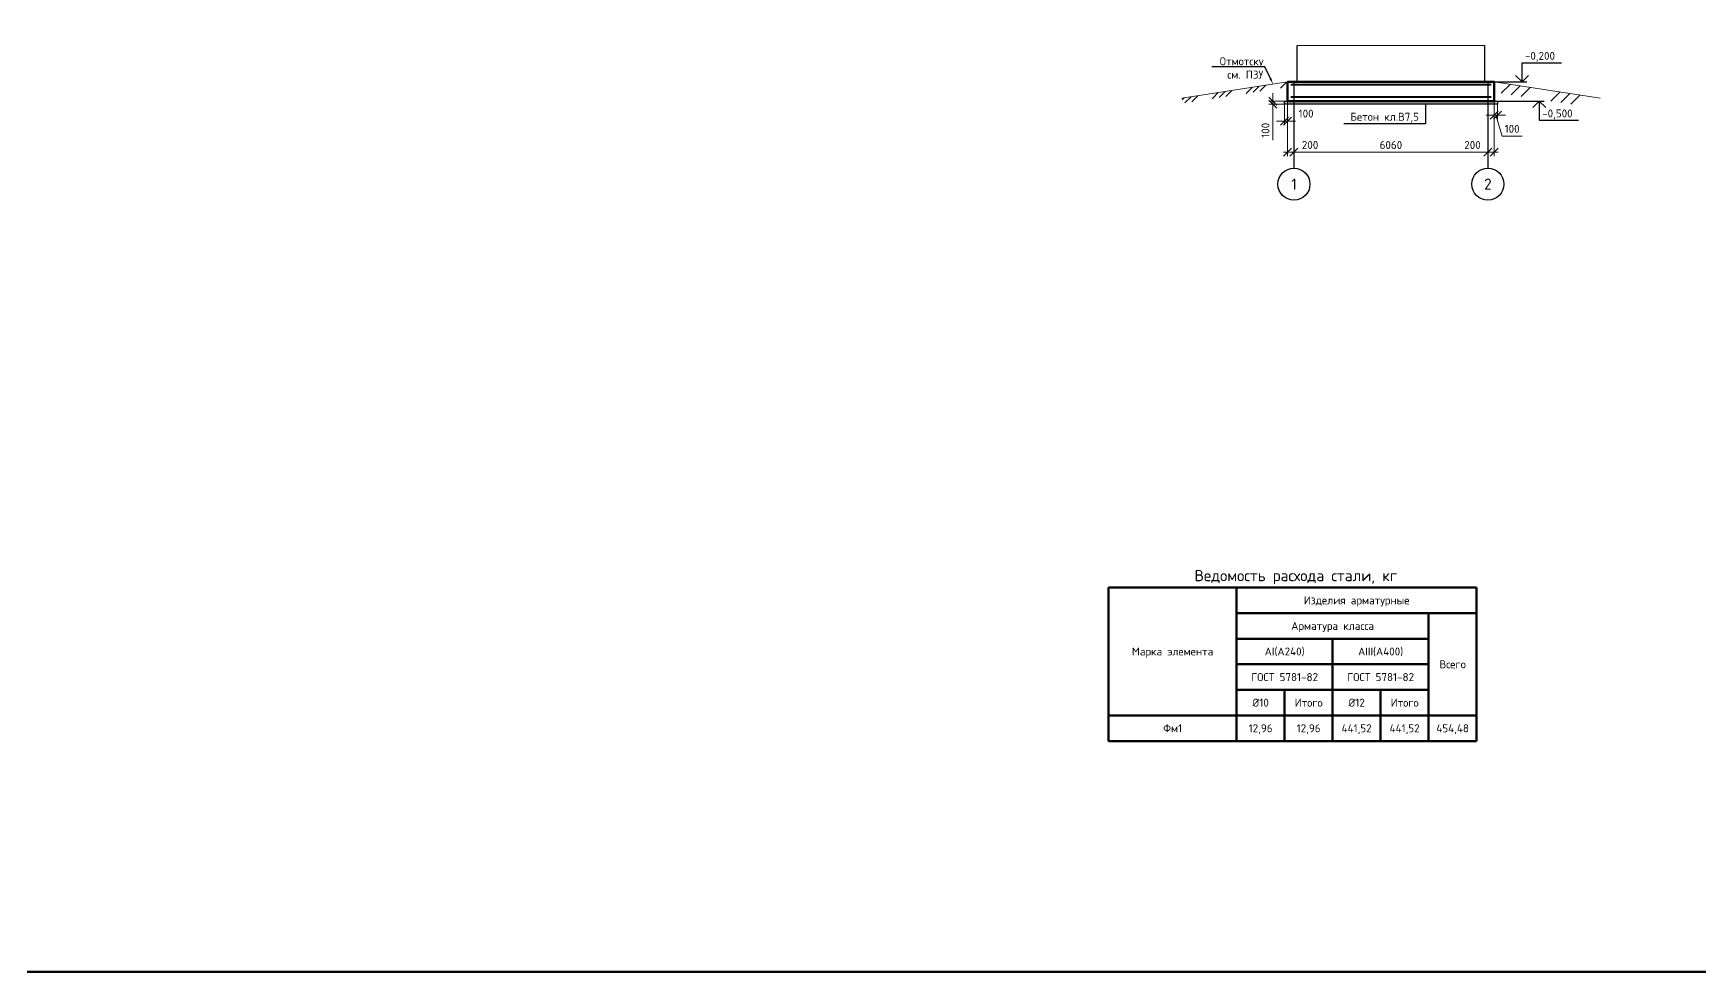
# Model space of a CAD drawing. Header units: millimetres. Extents: x 4809432 to 4960413, y -1122535 to -1055925.
# Drawn here: x 4854214 to 4906286, y -1122535 to -1093203 of the extents above; entities that cross this region are included whole.
import ezdxf
from ezdxf import colors
from ezdxf.entities.mleader import LeaderData, LeaderLine
from ezdxf.enums import TextEntityAlignment as Align
from ezdxf.math import Vec2, Vec3

# ---------------------------------------------------------------- set-up
doc = ezdxf.new("R2010")
doc.units = ezdxf.units.MM
doc.linetypes.add('ГОСТ 2.303 5', pattern=[24, 20, -1.5, 1, -1.5])
doc.layers.get('Defpoints').update_dxf_attribs({"color": 3})
for name, color, linetype, lineweight in [('АРМАТУРА2', 7, 'Continuous', 40), ('второстепенные', 7, 'Continuous', 25), ('выноска', 7, 'Continuous', 18), ('СПДС_ВЫНОСКИ', 7, 'Continuous', 18), ('СПДС_РАЗМЕРЫ', 7, 'Continuous', 18), ('СПДС_СИМВОЛЫ', 7, 'Continuous', 25), ('СПДС_ТАБЛИЦЫ', 7, 'Continuous', 25), ('текст', 7, 'Continuous', 20), ('Фундамент', 7, 'Continuous', 53), ('штриховка', 7, 'Continuous', 9)]:
    doc.layers.add(name, color=color, linetype=linetype, lineweight=lineweight)
doc.layers.add('СПДС_Оси', color=7, linetype='ГОСТ 2.303 5')
doc.styles.add('ISOCPEUR', font='isocpeur.ttf')
doc.styles.add('ВНИПИТЕКСТ', font='isocpeui.ttf')
doc.styles.add('ГОСТ 2.304', font='isocpeur.ttf')
doc.dimstyles.new('СПДС$0', dxfattribs={"dimscale": 100, "dimtxt": 2.5, "dimasz": 2.5, "dimexe": 1.25, "dimexo": 0.004, "dimgap": 1, "dimtad": 1, "dimdec": 0, "dimtxsty": 'ВНИПИТЕКСТ', "dimblk": 'OBLIQUE', "dimcen": 0, "dimdle": 1.25, "dimclrd": 256, "dimclre": 256, "dimclrt": 256, "dimadec": 0, "dimazin": 2, "dimtfac": 1, "dimtdec": 0, "dimtmove": 1, "dimatfit": 3, "dimldrblk": 'NONE', "dimfxl": 1, "dimlwd": -1, "dimlwe": -1, "dimarcsym": 0})

# ---------------------------------------------------------------- blocks, each defined once
blk = doc.blocks.new('_Oblique')
at = {"color": 0, "linetype": 'ByBlock', "lineweight": -2}
blk.add_line((-0.5, -0.5), (0.5, 0.5), dxfattribs=at)
blk = doc.blocks.new('*D3')
at = {"layer": 'Defpoints', "color": 0, "linetype": 'Continuous', "ltscale": 0.166667, "transparency": 16777216}
for p in [(4893408, -1095543), (4893608, -1096568), (4893608, -1096919)]:
    blk.add_point(p, dxfattribs=at)
at = {"layer": 'СПДС_РАЗМЕРЫ', "linetype": 'Continuous', "ltscale": 0.166667, "transparency": 16777216}
for p, q in [((4893408, -1095543), (4893408, -1097044)), ((4893608, -1096568), (4893608, -1097044)), ((4893283, -1096919), (4893733, -1096919))]:
    blk.add_line(p, q, dxfattribs=at)
at = {"layer": 'СПДС_РАЗМЕРЫ', "linetype": 'Continuous', "ltscale": 0.166667, "transparency": 16777216, "xscale": 250, "yscale": 250, "zscale": 250, "rotation": 180}
blk.add_blockref('_Oblique', (4893408, -1096919), dxfattribs=at)
at = {"layer": 'СПДС_РАЗМЕРЫ', "linetype": 'Continuous', "ltscale": 0.166667, "transparency": 16777216, "xscale": 250, "yscale": 250, "zscale": 250}
blk.add_blockref('_Oblique', (4893608, -1096919), dxfattribs=at)
at = {"layer": 'СПДС_РАЗМЕРЫ', "linetype": 'Continuous', "ltscale": 0.166667, "transparency": 16777216, "insert": (4894111, -1096694), "char_height": 250, "attachment_point": 5, "style": 'ISOCPEUR'}
blk.add_mtext('200', dxfattribs=at)
blk = doc.blocks.new('_NONE')
blk = doc.blocks.new('*D4')
at = {"layer": 'Defpoints', "color": 0, "linetype": 'Continuous', "ltscale": 0.166667, "transparency": 16777216}
for p in [(4893608, -1096568), (4899668, -1096309), (4899668, -1096919)]:
    blk.add_point(p, dxfattribs=at)
at = {"layer": 'СПДС_РАЗМЕРЫ', "linetype": 'Continuous', "ltscale": 0.166667, "transparency": 16777216}
for p, q in [((4893608, -1096568), (4893608, -1097044)), ((4899668, -1096309), (4899668, -1097044)), ((4893483, -1096919), (4899793, -1096919))]:
    blk.add_line(p, q, dxfattribs=at)
at = {"layer": 'СПДС_РАЗМЕРЫ', "linetype": 'Continuous', "ltscale": 0.166667, "transparency": 16777216, "xscale": 250, "yscale": 250, "zscale": 250, "rotation": 180}
blk.add_blockref('_Oblique', (4893608, -1096919), dxfattribs=at)
at = {"layer": 'СПДС_РАЗМЕРЫ', "linetype": 'Continuous', "ltscale": 0.166667, "transparency": 16777216, "xscale": 250, "yscale": 250, "zscale": 250}
blk.add_blockref('_Oblique', (4899668, -1096919), dxfattribs=at)
at = {"layer": 'СПДС_РАЗМЕРЫ', "linetype": 'Continuous', "ltscale": 0.166667, "transparency": 16777216, "insert": (4896638, -1096694), "char_height": 250, "attachment_point": 5, "style": 'ISOCPEUR'}
blk.add_mtext('6060', dxfattribs=at)
blk = doc.blocks.new('*D5')
at = {"layer": 'Defpoints', "color": 0, "linetype": 'Continuous', "ltscale": 0.166667, "transparency": 16777216}
for p in [(4899868, -1095543), (4899668, -1096309), (4899868, -1096919)]:
    blk.add_point(p, dxfattribs=at)
at = {"layer": 'СПДС_РАЗМЕРЫ', "linetype": 'Continuous', "ltscale": 0.166667, "transparency": 16777216}
for p, q in [((4899868, -1095543), (4899868, -1097044)), ((4899668, -1096309), (4899668, -1097044)), ((4899543, -1096919), (4899993, -1096919))]:
    blk.add_line(p, q, dxfattribs=at)
at = {"layer": 'СПДС_РАЗМЕРЫ', "linetype": 'Continuous', "ltscale": 0.166667, "transparency": 16777216, "xscale": 250, "yscale": 250, "zscale": 250, "rotation": 180}
blk.add_blockref('_Oblique', (4899668, -1096919), dxfattribs=at)
at = {"layer": 'СПДС_РАЗМЕРЫ', "linetype": 'Continuous', "ltscale": 0.166667, "transparency": 16777216, "xscale": 250, "yscale": 250, "zscale": 250}
blk.add_blockref('_Oblique', (4899868, -1096919), dxfattribs=at)
at = {"layer": 'СПДС_РАЗМЕРЫ', "linetype": 'Continuous', "ltscale": 0.166667, "transparency": 16777216, "insert": (4899187, -1096694), "char_height": 250, "attachment_point": 5, "style": 'ISOCPEUR'}
blk.add_mtext('200', dxfattribs=at)
blk = doc.blocks.new('*D20')
at = {"layer": 'Defpoints', "color": 0, "linetype": 'Continuous', "ltscale": 0.166667, "transparency": 16777216}
for p in [(4892943, -1095423), (4893308, -1095323), (4893308, -1095423)]:
    blk.add_point(p, dxfattribs=at)
at = {"layer": 'СПДС_РАЗМЕРЫ', "linetype": 'Continuous', "ltscale": 0.166667, "transparency": 16777216}
for p, q in [((4892943, -1095323), (4892943, -1095073)), ((4893308, -1095323), (4892818, -1095323)), ((4893308, -1095423), (4892818, -1095423)), ((4892943, -1095323), (4892943, -1095423)), ((4892943, -1095423), (4892943, -1096548))]:
    blk.add_line(p, q, dxfattribs=at)
at = {"layer": 'СПДС_РАЗМЕРЫ', "linetype": 'Continuous', "ltscale": 0.166667, "transparency": 16777216, "xscale": 250, "yscale": 250, "zscale": 250}
for p, rotation in [((4892943, -1095323), 270), ((4892943, -1095423), 90)]:
    blk.add_blockref('_Oblique', p, dxfattribs=dict(at, rotation=rotation))
at = {"layer": 'СПДС_РАЗМЕРЫ', "linetype": 'Continuous', "ltscale": 0.166667, "transparency": 16777216, "insert": (4892718, -1096235), "char_height": 250, "attachment_point": 5, "rotation": 90, "style": 'ISOCPEUR'}
blk.add_mtext('100', dxfattribs=at)
blk = doc.blocks.new('*D21')
at = {"layer": 'Defpoints', "color": 0, "linetype": 'Continuous', "ltscale": 0.166667, "transparency": 16777216}
for p in [(4893308, -1095423), (4893408, -1095323), (4893408, -1095950)]:
    blk.add_point(p, dxfattribs=at)
at = {"layer": 'СПДС_РАЗМЕРЫ', "linetype": 'Continuous', "ltscale": 0.166667, "transparency": 16777216}
for p, q in [((4893308, -1095423), (4893308, -1096075)), ((4893408, -1095323), (4893408, -1096075)), ((4893308, -1095950), (4893058, -1095950)), ((4893308, -1095950), (4893408, -1095950)), ((4893408, -1095950), (4893658, -1095950))]:
    blk.add_line(p, q, dxfattribs=at)
at = {"layer": 'СПДС_РАЗМЕРЫ', "linetype": 'Continuous', "ltscale": 0.166667, "transparency": 16777216, "xscale": 250, "yscale": 250, "zscale": 250}
blk.add_blockref('_Oblique', (4893308, -1095950), dxfattribs=at)
at = {"layer": 'СПДС_РАЗМЕРЫ', "linetype": 'Continuous', "ltscale": 0.166667, "transparency": 16777216, "xscale": 250, "yscale": 250, "zscale": 250, "rotation": 180}
blk.add_blockref('_Oblique', (4893408, -1095950), dxfattribs=at)
at = {"layer": 'СПДС_РАЗМЕРЫ', "linetype": 'Continuous', "ltscale": 0.166667, "transparency": 16777216, "insert": (4893988, -1095712), "char_height": 250, "attachment_point": 5, "style": 'ISOCPEUR'}
blk.add_mtext('100', dxfattribs=at)
blk = doc.blocks.new('*D22')
at = {"layer": 'Defpoints', "color": 0, "linetype": 'Continuous', "ltscale": 0.166667, "transparency": 16777216}
for p in [(4899868, -1095323), (4899968, -1095323), (4899968, -1095764)]:
    blk.add_point(p, dxfattribs=at)
at = {"layer": 'СПДС_РАЗМЕРЫ', "linetype": 'Continuous', "ltscale": 0.166667, "transparency": 16777216}
for p, q in [((4899868, -1095323), (4899868, -1095889)), ((4899968, -1095323), (4899968, -1095889)), ((4899868, -1095764), (4899618, -1095764)), ((4899868, -1095764), (4899968, -1095764)), ((4899868, -1095764), (4899968, -1095764)), ((4899918, -1095764), (4900113, -1096414)), ((4899968, -1095764), (4900218, -1095764)), ((4900113, -1096414), (4900738, -1096414))]:
    blk.add_line(p, q, dxfattribs=at)
at = {"layer": 'СПДС_РАЗМЕРЫ', "linetype": 'Continuous', "ltscale": 0.166667, "transparency": 16777216, "xscale": 250, "yscale": 250, "zscale": 250}
blk.add_blockref('_Oblique', (4899868, -1095764), dxfattribs=at)
at = {"layer": 'СПДС_РАЗМЕРЫ', "linetype": 'Continuous', "ltscale": 0.166667, "transparency": 16777216, "xscale": 250, "yscale": 250, "zscale": 250, "rotation": 180}
blk.add_blockref('_Oblique', (4899968, -1095764), dxfattribs=at)
at = {"layer": 'СПДС_РАЗМЕРЫ', "linetype": 'Continuous', "ltscale": 0.166667, "transparency": 16777216, "insert": (4900426, -1096189), "char_height": 250, "attachment_point": 5, "style": 'ISOCPEUR'}
blk.add_mtext('100', dxfattribs=at)

msp = doc.modelspace()

# ---------------------------------------------------------------- hatches: boundary and pattern name
at = {"layer": 'штриховка', "linetype": 'Continuous', "ltscale": 0.033333}
h = msp.add_hatch(dxfattribs=at)
h.set_pattern_fill('GROUNDBORDER', color=256, scale=40, style=0, pattern_type=2)
h.set_pattern_definition([(45, (4899608.33, -1095690.9), (-450, 450), []), (45, (4899788.33, -1095690.9), (-450, 450), []), (45, (4899068.33, -1095690.9), (-450, 450), [])])
h.paths.add_polyline_path([(4890103.5, -1095232.2), (4893408.3, -1094722.7), (4893408.3, -1094880.8), (4890127.8, -1095390.3)])
at = {"layer": 'штриховка', "linetype": 'Continuous', "ltscale": 0.066667}
h = msp.add_hatch(dxfattribs=at)
h.set_pattern_fill('GROUNDBORDER', color=256, scale=80, style=0, pattern_type=2)
h.set_pattern_definition([(45, (4899468.3, -1095690.9), (-900, 900), []), (45, (4899828.3, -1095690.9), (-900, 900), []), (45, (4898388.3, -1095690.9), (-900, 900), [])])
h.paths.add_polyline_path([(4903173.2, -1095232.2), (4899868.3, -1094722.7), (4899868.3, -1094722.7), (4899819.6, -1095038.9), (4903124.5, -1095548.4)], flags=0)
at = {"layer": 'штриховка', "ltscale": 0.083333}
h = msp.add_hatch(dxfattribs=at)
h.set_pattern_fill('БЕТОННАЯ ПОДГОТОВКА', color=256, scale=60, pattern_type=2)
h.set_pattern_definition([(45, (4899598.33, -1095600.93), (0, 600), [84.84, -169.68, 42.42, -254.58, 84.84, -212.168]), (135, (4899988.33, -1095570.93), (-600, 0), [84.84, -127.26, 42.42, -212.16, 84.84, -297.008]), (63.435, (4899508.33, -1095690.93), (3e-08, 600), [67.08, -268.32, 67.08, -268.34, 0, 0]), (116.565, (4899508.33, -1095690.93), (-2e-07, 600), [67.08, -268.32, 67.08, -268.34, 0, 0]), (0, (4899508.33, -1095630.93), (0, 600), [30, -240, 60, -240, 30, 0]), (0, (4899508.33, -1095540.93), (0, 600), [-90, 60, -240, 0, -210, 0]), (0, (4899508.33, -1095510.93), (0, 600), [-240, 0, -180, 60, -120, 0]), (0, (4899508.33, -1095420.93), (0, 600), [-120, 0, -150, 60, -270, 0]), (0, (4899508.33, -1095330.93), (0, 600), [-120, 60, -240, 60, -120, 0]), (0, (4899508.33, -1095180.93), (0, 600), [-90, 60, -120, 0, -330, 0]), (0, (4899508.33, -1095150.93), (0, 600), [-120, 0, -360, 60, -60, 0]), (90, (4899538.33, -1095570.93), (-600, 4e-14), [-180, 0, -180, 0, -240, 0]), (90, (4899598.33, -1095690.93), (-600, 4e-14), [-90, 60, -240, 0, -210, 0]), (90, (4899658.33, -1095690.93), (-600, 4e-14), [-240, 0, -210, 60, -90, 0]), (90, (4899988.33, -1095690.93), (-600, 4e-14), [-120, 60, -300, 60, -60, 0]), (90, (4899568.33, -1095630.93), (-600, 4e-14), [-180, 0, -210, 0, -210, 0]), (90, (4899628.33, -1095630.93), (-600, 4e-14), [-150, 0, -330, 0, -120, 0]), (90, (4899688.33, -1095600.93), (-600, 4e-14), [-300, 0, -90, 0, -210, 0]), (90, (4899718.33, -1095660.93), (-600, 4e-14), [-270, 0, -120, 0, -150, 0]), (90, (4899778.33, -1095570.93), (-600, 4e-14), [-240, 0, -90, 0, -240, 0]), (90, (4899808.33, -1095540.93), (-600, 4e-14), [-270, 0, -120, 0, -210, 0]), (90, (4899838.33, -1095690.93), (-600, 4e-14), [-360, 0, -150, 0, -90, 0]), (90, (4899868.33, -1095600.93), (-600, 4e-14), [-120, 0, -240, 0, -240, 0]), (90, (4899898.33, -1095630.93), (-600, 4e-14), [-270, 0, -150, 0, -180, 0]), (90, (4899928.33, -1095660.93), (-600, 4e-14), [-240, 0, -180, 0, -180, 0]), (90, (4899988.33, -1095630.93), (-600, 4e-14), [-180, 0, -180, 0, -240, 0]), (90, (4900048.33, -1095600.93), (-600, 4e-14), [-240, 0, -120, 0, -240, 0]), (90, (4900078.33, -1095570.93), (-600, 4e-14), [-90, 0, -360, 0, -150, 0])])
h.paths.add_polyline_path([(4899908.3, -1095422.7), (4893308.3, -1095422.7), (4893308.3, -1095322.7), (4899908.3, -1095322.7)])

# ---------------------------------------------------------------- linework, layer by layer
at = {"linetype": 'Continuous', "ltscale": 0.166667}
for p, q in [((4893708.3, -1094722.7), (4893708.3, -1093580.7)), ((4899568.3, -1094722.7), (4899568.3, -1093580.7))]:
    msp.add_line(p, q, dxfattribs=at)
at = {"linetype": 'Continuous', "lineweight": 100, "ltscale": 0.083333}
msp.add_lwpolyline([(4809432.5, -1055925.1), (4960412.6, -1055925.1), (4960412.6, -1122534.7), (4809432.5, -1122534.7)], close=True, dxfattribs=at)
at = {"layer": 'АРМАТУРА2', "linetype": 'Continuous', "ltscale": 0.166667}
for p, q in [((4893508.3, -1094802.7), (4899768.3, -1094802.7)), ((4893508.3, -1095188.8), (4899768.3, -1095188.8))]:
    msp.add_line(p, q, dxfattribs=at)
at = {"layer": 'второстепенные', "ltscale": 0.083333}
msp.add_lwpolyline([(4899968.3, -1095422.7), (4893308.3, -1095422.7), (4893308.3, -1095322.7), (4899968.3, -1095322.7)], close=True, dxfattribs=at)
at = {"layer": 'выноска'}
msp.add_lwpolyline([(4893708.3, -1093580.7), (4899568.3, -1093580.7)], dxfattribs=at)
at = {"layer": 'СПДС_ВЫНОСКИ', "lineweight": 25, "ltscale": 0.083333}
for p, q in [((4897719.9, -1095426.9), (4897719.9, -1096037.2)), ((4897719.9, -1096037.2), (4895163.6, -1096037.2))]:
    msp.add_line(p, q, dxfattribs=at)
at = {"layer": 'СПДС_Оси', "linetype": 'ГОСТ 2.303 5', "lineweight": 25, "ltscale": 0.166667}
for points in [[(4893608.3, -1094722.7), (4893608.3, -1096918.9), (4893608.3, -1097418.9)], [(4899668.3, -1094722.7), (4899668.3, -1096918.9), (4899668.3, -1097418.9)]]:
    msp.add_lwpolyline(points, dxfattribs=at)
at = {"layer": 'СПДС_Оси', "linetype": 'Continuous', "lineweight": 25, "ltscale": 0.166667}
for centre in [(4893608.3, -1097918.9), (4899668.3, -1097918.9)]:
    msp.add_circle(centre, 500, dxfattribs=at)
at = {"layer": 'СПДС_СИМВОЛЫ', "linetype": 'Continuous', "lineweight": 25, "ltscale": 50}
for p, q in [((4900734.9, -1094722.7), (4900734.9, -1094122.7)), ((4900734.9, -1094122.7), (4901964.1, -1094122.7)), ((4899868.3, -1094722.7), (4900884.9, -1094722.7)), ((4899868.3, -1095322.7), (4901424.7, -1095322.7)), ((4901274.7, -1095322.7), (4901274.7, -1095922.7)), ((4901274.7, -1095922.7), (4902504, -1095922.7))]:
    msp.add_line(p, q, dxfattribs=at)
for points in [[(4900534.9, -1094522.7), (4900734.9, -1094722.7), (4900934.9, -1094522.7)], [(4901474.7, -1095522.7), (4901274.7, -1095322.7), (4901074.7, -1095522.7)]]:
    msp.add_lwpolyline(points, dxfattribs=at)
at = {"layer": 'СПДС_ТАБЛИЦЫ', "linetype": 'Continuous', "lineweight": 70, "ltscale": 100}
for p, q in [((4887816.3, -1110526.5), (4887816.3, -1115326.5)), ((4887816.3, -1110526.5), (4899316.3, -1110526.5)), ((4891816.3, -1110526.5), (4891816.3, -1115326.5)), ((4899316.3, -1110526.5), (4899316.3, -1115326.5)), ((4891816.3, -1111326.5), (4899316.3, -1111326.5)), ((4897816.3, -1111326.5), (4897816.3, -1115326.5)), ((4891816.3, -1112126.5), (4897816.3, -1112126.5)), ((4894816.3, -1112126.5), (4894816.3, -1115326.5)), ((4891816.3, -1112926.5), (4897816.3, -1112926.5)), ((4891816.3, -1113726.5), (4897816.3, -1113726.5)), ((4893316.3, -1113726.5), (4893316.3, -1115326.5)), ((4896316.3, -1113726.5), (4896316.3, -1115326.5)), ((4887816.3, -1114526.5), (4899316.3, -1114526.5)), ((4887816.3, -1115326.5), (4899316.3, -1115326.5))]:
    msp.add_line(p, q, dxfattribs=at)
at = {"layer": 'Фундамент', "linetype": 'Continuous', "ltscale": 0.166667}
msp.add_lwpolyline([(4893408.3, -1094722.7), (4899868.3, -1094722.7), (4899868.3, -1095322.7), (4893408.3, -1095322.7)], close=True, dxfattribs=at)
at = {"layer": 'штриховка', "linetype": 'Continuous', "ltscale": 0.033333}
msp.add_lwpolyline([(4890103.5, -1095232.2), (4893408.3, -1094722.7)], dxfattribs=at)
at = {"layer": 'штриховка', "linetype": 'Continuous', "ltscale": 0.066667}
msp.add_lwpolyline([(4903173.2, -1095232.2), (4899868.3, -1094722.7)], dxfattribs=at)

# ---------------------------------------------------------------- texts
at = {"layer": 'СПДС_ВЫНОСКИ', "lineweight": 25, "ltscale": 0.083333, "style": 'ГОСТ 2.304'}
msp.add_text('Бетон кл.В7,5', height=250, dxfattribs=at).set_placement((4896441.8, -1095937.2), align=Align.CENTER)
at = {"layer": 'СПДС_СИМВОЛЫ', "linetype": 'Continuous', "lineweight": 25, "ltscale": 50, "style": 'ГОСТ 2.304'}
for s, p in [('-0,200', (4900824.9, -1094032.7)), ('-0,500', (4901364.7, -1095832.7))]:
    msp.add_text(s, height=250, dxfattribs=at).set_placement(p)
at = {"layer": 'текст', "ltscale": 0.166667, "style": 'ГОСТ 2.304'}
for s, p in [('1', (4893608.3, -1097918.9)), ('2', (4899668.3, -1097918.9))]:
    msp.add_text(s, height=350, dxfattribs=at).set_placement(p, align=Align.MIDDLE_CENTER)
at = {"layer": 'текст', "ltscale": 100, "style": 'ГОСТ 2.304'}
for s, height, p in [('Ведомость расхода стали, кг', 350, (4893667.1, -1110154)), ('Изделия арматурные', 250, (4895566.3, -1110926.5)), ('Арматура класса', 250, (4894816.3, -1111726.5)), ('Марка элемента', 250, (4889816.3, -1112526.5)), ('АI(A240)', 250, (4893316.3, -1112526.5)), ('AIII(A400)', 250, (4896316.3, -1112526.5)), ('ГОСТ 5781-82', 250, (4893316.3, -1113326.5)), ('ГОСТ 5781-82', 250, (4896316.3, -1113326.5)), ('Всего', 250, (4898566.3, -1112926.5)), ('%%C10', 250, (4892566.3, -1114126.5)), ('Итого', 250, (4894066.3, -1114126.5)), ('%%C12', 250, (4895566.3, -1114126.5)), ('Итого', 250, (4897066.3, -1114126.5)), ('Фм1', 250, (4889816.3, -1114926.5)), ('12,96', 250, (4892566.3, -1114926.5)), ('12,96', 250, (4894066.3, -1114926.5)), ('441,52', 250, (4895566.3, -1114926.5)), ('441,52', 250, (4897066.3, -1114926.5)), ('454,48', 250, (4898566.3, -1114926.5))]:
    msp.add_text(s, height=height, dxfattribs=at).set_placement(p, align=Align.MIDDLE_CENTER)

# ---------------------------------------------------------------- dimensions: what is measured, and where the dimension line sits
at = {"layer": 'СПДС_РАЗМЕРЫ', "linetype": 'Continuous', "ltscale": 0.166667}
dim = msp.add_linear_dim(base=(4892942.8, -1095422.7), p1=(4893308.3, -1095322.7), p2=(4893308.3, -1095422.7), angle=90, dimstyle='СПДС$0', override={"dimtxsty": 'ISOCPEUR', "dimtmove": 0}, dxfattribs=at)
dim.commit()
dim.dimension.update_dxf_attribs({"geometry": '*D20', "text_midpoint": (4892717.8, -1096235.2)})
dim = msp.add_linear_dim(base=(4893408.3, -1095950.1), p1=(4893308.3, -1095422.7), p2=(4893408.3, -1095322.7), angle=180, dimstyle='СПДС$0', override={"dimtxsty": 'ISOCPEUR'}, dxfattribs=at)
dim.commit()
dim.dimension.update_dxf_attribs({"geometry": '*D21', "text_midpoint": (4893987.8, -1095937.1), "dimtype": 160})
for base, p1, p2, picture, middle in [((4893608.3, -1096918.9), (4893408.3, -1095542.7), (4893608.3, -1096567.6), '*D3', (4894110.8, -1096918.9)), ((4899868.3, -1096918.9), (4899668.3, -1096309.1), (4899868.3, -1095542.7), '*D5', (4899187, -1096918.9))]:
    dim = msp.add_linear_dim(base=base, p1=p1, p2=p2, dimstyle='СПДС$0', override={"dimtxsty": 'ISOCPEUR'}, dxfattribs=at)
    dim.commit()
    dim.dimension.update_dxf_attribs({"geometry": picture, "text_midpoint": middle, "dimtype": 160})
for base, p1, p2, picture, middle in [((4899968.3, -1095763.6), (4899868.3, -1095322.7), (4899968.3, -1095322.7), '*D22', (4900213.3, -1096188.6)), ((4899668.3, -1096918.9), (4893608.3, -1096567.6), (4899668.3, -1096309.1), '*D4', (4896638.3, -1096693.9))]:
    dim = msp.add_linear_dim(base=base, p1=p1, p2=p2, dimstyle='СПДС$0', override={"dimtxsty": 'ISOCPEUR'}, dxfattribs=at)
    dim.commit()
    dim.dimension.update_dxf_attribs({"geometry": picture, "text_midpoint": middle})

# ---------------------------------------------------------------- leaders
at = {"layer": 'выноска', "ltscale": 50}
ml = msp.add_multileader_mtext('Standard', dxfattribs=at)
ml.set_content('Отмотску\\Pсм. ПЗУ', color=256, style='ISOCPEUR')
ml.set_leader_properties()
ml.build(insert=Vec2(0, 0))
ml.multileader.update_dxf_attribs({"text_left_attachment_type": 6, "text_right_attachment_type": 6, "dogleg_length": 0.36, "arrow_head_size": 200, "scale": 100})
ctx = ml.context
ctx.base_point, ctx.scale, ctx.char_height, ctx.arrow_head_size, ctx.landing_gap_size, ctx.plane_origin = Vec3(4891168.2, -1094253.2), 100, 250, 200, 9, Vec3(4892957.2, -1094792.2)
ctx.left_attachment, ctx.right_attachment, ctx.text_align_type = 6, 6, 2
notes = []
notes.append((ctx, [(0, (1, 1, 0), (4892697.2, -1094253.2), (-1, 0), 36, [(0, [(4892957.2, -1094792.2)], 0, [])])]))
ctx.mtext.insert, ctx.mtext.alignment, ctx.mtext.flow_direction = Vec3(4892652.2, -1093953.2), 3, 5
for ctx, leaders in notes:
    for number, flags, end, landing, length, lines in leaders:
        leader = LeaderData()
        leader.index, (leader.has_last_leader_line, leader.has_dogleg_vector, leader.attachment_direction) = number, flags
        leader.last_leader_point, leader.dogleg_vector, leader.dogleg_length = Vec3(end), Vec3(landing), length
        for number, points, colour, breaks in lines:
            line = LeaderLine()
            line.index, line.vertices, line.color, line.breaks = number, Vec3.list(points), colors.encode_raw_color(colour), breaks
            leader.lines.append(line)
        ctx.leaders.append(leader)

doc.saveas('drawing.dxf')
